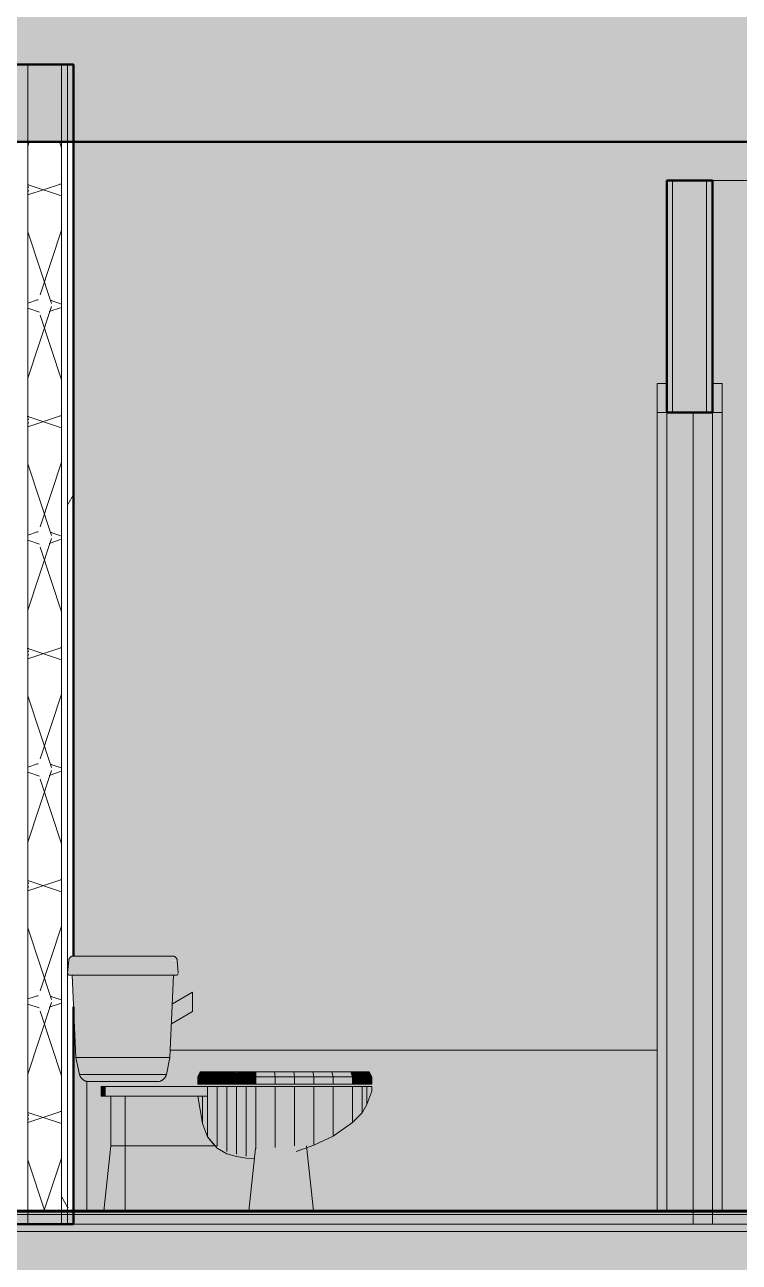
# Model space of a CAD drawing. Header units: inches. Extents: x 9566 to 17067, y -226 to 532.
# Drawn here: x 15619.9 to 15693.9, y 248.1 to 376.1 of the extents above; entities that cross this region are included whole.
import ezdxf

# ---------------------------------------------------------------- set-up
doc = ezdxf.new("R2010")
doc.units = ezdxf.units.IN
doc.header["$MEASUREMENT"] = 0
doc.linetypes.add('Grid Line 1_2_', pattern=[0.875, 0.5, -0.125, 0.125, -0.125])
for name, color, linetype, lineweight in [('0-2', 7, 'Continuous', 9), ('0-3', 130, 'Continuous', 5), ('A-AREA-PATT-1', 41, 'Continuous', 9), ('A-DOOR-3', 8, 'Continuous', 9), ('A-DOOR-4', 90, 'Continuous', 20), ('A-DOOR-FRAM-2', 7, 'Continuous', 9), ('A-DOOR-FRAM-3', 8, 'Continuous', 9), ('A-DOOR-FRAM-4', 90, 'Continuous', 20), ('A-FLOR-1', 192, 'Continuous', 5), ('A-FLOR-2', 192, 'Continuous', 50), ('A-FLOR-LEVL-1', 51, 'Grid Line 1_2_', 9), ('A-FLOR-MCUT', 51, 'Continuous', 13), ('A-FLOR-PATT-1', 8, 'Continuous', 9), ('A-ROOF-1', 132, 'Continuous', 5), ('A-ROOF-2', 132, 'Continuous', 50), ('A-WALL', 113, 'Continuous', 13), ('A-WALL-1', 250, 'Continuous', 50), ('A-WALL-2', 10, 'Continuous', 13), ('A-WALL-PATT-1', 111, 'Continuous', 9), ('I-WALL-2', 2, 'Continuous', 50), ('P-SANR-FIXT-2', 7, 'Continuous', 9), ('P-SANR-FIXT-3', 9, 'Continuous', 9), ('P-SANR-FIXT-4', 50, 'Continuous', 9)]:
    doc.layers.add(name, color=color, linetype=linetype, lineweight=lineweight)
pattern_1 = [(161.57, (16030.552, 59.624), (-4.8003375, -0.0004146), [0, -34.152, 3.792, 0]), (18.43, (16029.352, 59.624), (-4.8003375, 0.0004146), [0, -34.152, 3.792, 0]), (108.43, (16030.552, 59.624), (2.3991322, -12.001051), [11.382, -26.562]), (71.57, (16029.352, 59.624), (2.3991322, 12.001051), [11.382, -26.562])]
pattern_2 = [(0, (16029.952, 59.024), (38.4, 9.6), [1.584, -27.216, 1.584, -27.216, -153.6]), (0, (16029.952, 59.024), (38.4, 9.6), [-57.6, 1.584, -56.016, 1.584, -27.216, -67.2]), (0, (16029.952, 59.024), (38.4, 9.6), [-144, 1.584, -17.616, 1.584, -46.416]), (120, (16044.352, 63.824), (-27.51384, 28.45538), [1.584, -27.216, 1.584, -27.216, -153.6]), (120, (16044.352, 63.824), (-27.51384, 28.45538), [-57.6, 1.584, -56.016, 1.584, -27.216, -67.2]), (120, (16044.352, 63.824), (-27.51384, 28.45538), [-144, 1.584, -17.616, 1.584, -46.416]), (240, (16049.152, 83.024), (-10.88616, -38.05538), [1.584, -27.216, 1.584, -27.216, -153.6]), (240, (16049.152, 83.024), (-10.88616, -38.05538), [-57.6, 1.584, -56.016, 1.584, -27.216, -67.2]), (240, (16049.152, 83.024), (-10.88616, -38.05538), [-144, 1.584, -17.616, 1.584, -46.416])]

# ---------------------------------------------------------------- blocks, each defined once
blk = doc.blocks.new('Single-Flush - 32_ x 84_-1372862-BUILDING SECTION - NORTH_SOUTH - LOOKING WEST')
at = {"layer": 'A-DOOR-3'}
blk.add_hatch(color=256, dxfattribs=at).paths.add_polyline_path([(2918.25, 253.37), (2918.25, 336), (2916.25, 336), (2916.25, 253.37)], flags=0)
at = {"layer": 'A-DOOR-FRAM-3'}
for points in [[(2912.5, 336), (2913.5, 336), (2913.5, 339), (2912.5, 339), (2912.5, 338.63)], [(2918.25, 336), (2919.25, 336), (2919.25, 339), (2918.25, 339), (2918.25, 338.63)], [(2912.5, 253.37), (2913.5, 253.37), (2913.5, 336), (2912.5, 336), (2912.5, 268.01)], [(2918.36, 253.37), (2919.25, 253.37), (2919.25, 336), (2918.25, 336), (2918.25, 253.37)]]:
    blk.add_hatch(color=256, dxfattribs=at).paths.add_polyline_path(points, flags=0)
at = {"layer": 'A-DOOR-4'}
for p, q in [((2916.25, 336), (2916.25, 252)), ((2918.25, 336), (2916.25, 336)), ((2918.25, 252), (2918.25, 336)), ((2916.25, 252), (2918.25, 252))]:
    blk.add_line(p, q, dxfattribs=at)
at = {"layer": 'A-DOOR-FRAM-2'}
for p, q in [((2912.5, 253.37), (2912.5, 336)), ((2913.5, 336), (2913.5, 253.37)), ((2919.25, 336), (2919.25, 253.37))]:
    blk.add_line(p, q, dxfattribs=at)
at = {"layer": 'A-DOOR-FRAM-4'}
for p, q in [((2912.5, 339), (2912.5, 336)), ((2913.5, 339), (2912.5, 339)), ((2913.5, 336), (2913.5, 339)), ((2919.25, 339), (2918.25, 339)), ((2918.25, 339), (2918.25, 336)), ((2919.25, 336), (2919.25, 339)), ((2912.5, 336), (2913.5, 336)), ((2918.25, 336), (2919.25, 336))]:
    blk.add_line(p, q, dxfattribs=at)
blk = doc.blocks.new('Toilet-Domestic-3D - Toilet-Domestic-3D-V80-BUILDING SECTION - NORTH_SOUTH - LOOKING WEST')
at = {"layer": 'P-SANR-FIXT-4'}
for points in [[(2852.48, 278.02), (2859.22, 278.02), (2859.22, 279.29), (2851.61, 279.29), (2851.5, 278.02), (2852.12, 278.02)], [(2859.22, 279.29), (2859.22, 279.75), (2851.97, 279.72), (2851.87, 279.69), (2851.69, 279.52), (2851.61, 279.29), (2853.18, 279.29)], [(2861.14, 279.29), (2862.7, 279.33), (2862.73, 279.39), (2862.56, 279.65), (2862.2, 279.73), (2861.84, 279.72), (2859.22, 279.69), (2859.22, 279.29), (2861.11, 279.29)], [(2860.38, 278.02), (2862.95, 278.02), (2862.84, 279.29), (2859.22, 279.29), (2859.22, 278.02)], [(2861.95, 279.72), (2861.83, 279.75), (2861.87, 279.72)], [(2852.48, 277.75), (2859.22, 277.77), (2859.21, 278.02), (2851.5, 278.02), (2851.56, 277.83), (2851.75, 277.75), (2852.12, 277.75)], [(2862.26, 277.75), (2862.74, 277.8), (2862.81, 277.88), (2862.94, 277.92), (2862.94, 278.02), (2859.22, 278.02), (2859.22, 277.75), (2862.24, 277.75)], [(2853.18, 269.25), (2859.22, 269.25), (2859.22, 277.75), (2851.97, 277.75), (2852.36, 269.25)], [(2861.56, 269.25), (2862.09, 269.25), (2862.43, 277.75), (2859.22, 277.75), (2859.22, 269.25), (2861.41, 269.25)], [(2853.18, 267.49), (2859.22, 267.49), (2859.22, 269.25), (2852.36, 269.25), (2852.72, 267.49)], [(2860.32, 267.49), (2861.73, 267.49), (2862.09, 269.25), (2859.22, 269.25), (2859.22, 267.49), (2860.18, 267.49)], [(2865.47, 267.25), (2865.48, 267.25), (2865.72, 267.75), (2865.22, 267.75), (2864.98, 267.25), (2865.13, 267.25)], [(2865.72, 267.25), (2865.98, 267.25), (2866.19, 267.75), (2865.72, 267.75), (2865.48, 267.25)], [(2866.98, 267.25), (2867.14, 267.75), (2866.19, 267.75), (2865.98, 267.25), (2866.97, 267.25)], [(2867.76, 267.25), (2867.98, 267.25), (2868.07, 267.75), (2867.14, 267.75), (2866.98, 267.25), (2867.41, 267.25)], [(2868.98, 267.25), (2868.97, 267.75), (2868.07, 267.75), (2867.98, 267.25), (2868.97, 267.25)], [(2869.03, 267.25), (2869.98, 267.25), (2869.98, 267.75), (2869.03, 267.75), (2868.98, 267.25)], [(2869.98, 267.25), (2870.97, 267.25), (2870.97, 267.75), (2870.01, 267.75)], [(2872.97, 267.25), (2872.92, 267.75), (2870.97, 267.75), (2870.97, 267.25), (2872.92, 267.25)], [(2874.72, 267.25), (2874.97, 267.25), (2874.9, 267.75), (2872.92, 267.75), (2872.97, 267.25)], [(2875.04, 267.25), (2876.97, 267.25), (2876.88, 267.75), (2874.9, 267.75), (2874.97, 267.25)], [(2878.97, 267.25), (2878.85, 267.75), (2876.88, 267.75), (2876.97, 267.25), (2878.85, 267.25)], [(2878.97, 267.25), (2880.97, 267.25), (2880.81, 267.75), (2878.85, 267.75), (2878.97, 267.25)], [(2881.97, 267.25), (2881.77, 267.75), (2880.81, 267.75), (2880.97, 267.25)], [(2882.47, 267.25), (2882.25, 267.75), (2881.77, 267.75), (2881.97, 267.25), (2882.33, 267.25)], [(2882.47, 267.25), (2882.97, 267.25), (2882.72, 267.75), (2882.25, 267.75), (2882.47, 267.25)], [(2854.47, 266.75), (2859.22, 266.79), (2859.22, 267.49), (2852.72, 267.49), (2852.92, 267.11), (2853.26, 266.84), (2853.69, 266.75)], [(2859.61, 266.75), (2861.1, 266.85), (2861.38, 267.01), (2861.45, 267.06), (2861.63, 267.31), (2861.73, 267.49), (2859.22, 267.49), (2859.22, 266.75), (2859.58, 266.75)], [(2865.39, 266.5), (2865.47, 266.5), (2865.47, 267.25), (2864.97, 267.24), (2864.97, 266.5)], [(2865.97, 266.5), (2865.97, 267.25), (2865.47, 267.24), (2865.47, 266.5), (2865.82, 266.5)], [(2866.61, 266.5), (2866.97, 266.5), (2866.97, 267.25), (2865.97, 267.25), (2865.97, 266.5)], [(2867.76, 266.5), (2867.97, 266.5), (2867.97, 267.25), (2866.97, 267.25), (2866.97, 266.5), (2867.41, 266.5)], [(2868.97, 266.5), (2868.97, 267.25), (2867.97, 267.25), (2867.97, 266.5), (2868.29, 266.5)], [(2869.98, 266.5), (2869.98, 267.25), (2868.97, 267.25), (2868.97, 266.5), (2869.84, 266.5)], [(2869.98, 266.5), (2870.97, 266.5), (2870.97, 267.25), (2869.98, 267.25)], [(2872.97, 266.5), (2872.97, 267.25), (2870.97, 267.25), (2870.97, 266.5), (2872.79, 266.5)], [(2874.72, 266.5), (2874.97, 266.5), (2874.97, 267.25), (2872.97, 267.25), (2872.97, 266.5)], [(2875.04, 266.5), (2876.97, 266.5), (2876.97, 267.25), (2874.97, 267.25), (2874.97, 266.5)], [(2878.57, 266.5), (2878.97, 266.5), (2878.97, 267.25), (2876.97, 267.25), (2876.97, 266.5), (2877.74, 266.5)], [(2880.97, 266.5), (2880.97, 267.25), (2878.97, 267.25), (2878.97, 266.5), (2880.54, 266.5)], [(2880.97, 266.5), (2881.97, 266.5), (2881.97, 267.25), (2880.97, 267.24)], [(2882.33, 266.5), (2882.47, 266.5), (2882.47, 267.25), (2881.97, 267.24), (2881.97, 266.5)], [(2882.97, 266.5), (2882.97, 267.25), (2882.47, 267.25), (2882.47, 266.5)], [(2855.19, 265.25), (2855.42, 265.25), (2855.42, 266.25), (2854.97, 266.25), (2854.97, 265.25), (2855.03, 265.25)], [(2860.47, 265.25), (2865.97, 265.25), (2865.97, 266.25), (2855.42, 266.25), (2855.42, 265.25), (2859.22, 265.25)], [(2856.16, 260.12), (2857.47, 260.12), (2857.47, 265.25), (2856.01, 265.25), (2856.01, 260.12), (2856.11, 260.12)], [(2860.47, 260.12), (2866.74, 260.12), (2865.97, 261.04), (2865.47, 262.41), (2864.97, 265.25), (2857.47, 265.25), (2857.47, 260.12)], [(2865.47, 262.47), (2865.47, 265.25), (2864.98, 265.25), (2865.3, 263.43)], [(2865.97, 261.09), (2865.95, 265.25), (2865.47, 265.25), (2865.5, 262.41), (2865.82, 261.51)], [(2866.97, 260.05), (2866.97, 266.25), (2865.97, 266.25), (2866.02, 261.04), (2866.75, 260.12), (2866.91, 260.12), (2866.96, 260.07)], [(2867.97, 259.49), (2867.97, 266.25), (2866.97, 266.25), (2866.97, 260.05), (2867.92, 259.52)], [(2868.97, 259.22), (2868.97, 266.25), (2867.97, 266.25), (2868.01, 259.48), (2868.84, 259.26)], [(2869.98, 259.07), (2869.98, 266.25), (2868.97, 266.25), (2869.03, 259.21), (2869.25, 259.16)], [(2870.85, 258.99), (2870.97, 260.22), (2870.97, 266.25), (2869.98, 266.25), (2869.98, 259.07), (2870.56, 259.02)], [(2870.97, 259.83), (2872.97, 259.97), (2872.97, 266.25), (2870.97, 266.25), (2870.97, 260.08)], [(2872.97, 259.97), (2873.87, 260.1), (2874.97, 260.12), (2874.97, 266.25), (2872.97, 266.25), (2872.97, 260.12)], [(2876.19, 259.94), (2876.97, 260.25), (2876.97, 266.25), (2874.97, 266.25), (2874.97, 260.11), (2876.19, 259.96)], [(2876.97, 260.25), (2878.97, 261.17), (2878.97, 266.25), (2876.97, 266.25), (2876.97, 260.37)], [(2878.97, 261.17), (2880.97, 262.57), (2880.97, 266.25), (2878.97, 266.25), (2878.97, 261.45)], [(2880.97, 262.57), (2881.97, 263.51), (2881.97, 266.25), (2880.97, 266.25), (2880.97, 262.86)], [(2881.97, 263.51), (2882.47, 264.42), (2882.47, 266.25), (2881.97, 266.25), (2881.97, 263.61)], [(2882.47, 264.42), (2882.97, 265.9), (2882.97, 266.25), (2882.47, 266.25), (2882.47, 264.6)], [(2857.47, 253.37), (2857.47, 260.12), (2855.97, 260.12), (2855.3, 253.37), (2857.1, 253.37)], [(2870.24, 253.37), (2870.85, 258.99), (2869.25, 259.16), (2867.92, 259.52), (2866.74, 260.12), (2857.47, 260.12), (2857.47, 253.37), (2870.22, 253.37)], [(2870.97, 253.37), (2872.47, 253.37), (2872.47, 259.97), (2870.94, 259.82), (2870.24, 253.37)], [(2876.75, 253.37), (2876.96, 253.37), (2876.18, 259.96), (2875.94, 259.96), (2875.63, 260.03), (2874.86, 260.12), (2873.87, 260.1), (2873.6, 260.08), (2872.97, 259.97), (2872.47, 259.97), (2872.47, 253.37), (2876.74, 253.37)]]:
    blk.add_hatch(color=256, dxfattribs=at).paths.add_polyline_path(points, flags=0)
at = {"layer": 'P-SANR-FIXT-2'}
for p, q in [((2851.61, 279.29), (2851.5, 278.02)), ((2859.22, 279.75), (2852.11, 279.75)), ((2859.72, 279.75), (2860.43, 279.75)), ((2859.72, 279.75), (2860.43, 279.75)), ((2861.47, 279.75), (2861.97, 279.75)), ((2861.47, 279.75), (2861.97, 279.75)), ((2862.95, 278.02), (2862.84, 279.29)), ((2851.75, 277.75), (2859.22, 277.75)), ((2851.97, 277.75), (2852.36, 269.25)), ((2861.29, 277.75), (2862.07, 277.75)), ((2862.09, 269.25), (2862.47, 277.75)), ((2852.36, 269.25), (2859.22, 269.25)), ((2852.36, 269.25), (2852.72, 267.49)), ((2859.22, 269.25), (2862.09, 269.25)), ((2861.73, 267.49), (2862.09, 269.25)), ((2864.97, 267.24), (2865.22, 267.75)), ((2865.22, 267.75), (2865.72, 267.75)), ((2865.47, 267.24), (2865.72, 267.75)), ((2865.72, 267.75), (2866.19, 267.75)), ((2865.97, 267.24), (2866.19, 267.75)), ((2866.19, 267.75), (2867.14, 267.75)), ((2867.14, 267.75), (2866.98, 267.25)), ((2867.14, 267.75), (2868.07, 267.75)), ((2867.98, 267.25), (2868.07, 267.75)), ((2868.07, 267.75), (2869.03, 267.75)), ((2868.98, 267.25), (2869.03, 267.75)), ((2869.03, 267.75), (2870.01, 267.75)), ((2869.98, 267.25), (2870.01, 267.75)), ((2870.01, 267.75), (2870.97, 267.75)), ((2870.97, 267.25), (2870.97, 267.75)), ((2870.97, 267.75), (2872.92, 267.75)), ((2872.97, 267.25), (2872.92, 267.75)), ((2872.92, 267.75), (2874.9, 267.75)), ((2874.97, 267.25), (2874.9, 267.75)), ((2874.9, 267.75), (2876.88, 267.75)), ((2876.97, 267.25), (2876.88, 267.75)), ((2876.88, 267.75), (2878.85, 267.75)), ((2878.97, 267.25), (2878.85, 267.75)), ((2878.85, 267.75), (2880.81, 267.75)), ((2880.97, 267.25), (2880.81, 267.75)), ((2880.81, 267.75), (2881.77, 267.75)), ((2881.97, 267.25), (2881.77, 267.75)), ((2881.77, 267.75), (2882.25, 267.75)), ((2882.47, 267.24), (2882.25, 267.75)), ((2882.25, 267.75), (2882.72, 267.75)), ((2882.97, 267.24), (2882.72, 267.75)), ((2852.72, 267.49), (2859.22, 267.49)), ((2853.69, 266.75), (2859.22, 266.75)), ((2859.22, 267.49), (2861.73, 267.49)), ((2859.63, 266.75), (2859.97, 266.75)), ((2859.97, 266.75), (2859.63, 266.75)), ((2864.97, 267.25), (2865.47, 267.25)), ((2864.97, 266.5), (2864.97, 267.25)), ((2865.47, 267.24), (2864.97, 267.24)), ((2865.47, 266.5), (2864.97, 266.5)), ((2865.97, 267.24), (2865.47, 267.24)), ((2865.47, 266.5), (2865.47, 267.24)), ((2865.97, 266.5), (2865.47, 266.5)), ((2865.48, 267.25), (2865.97, 267.25)), ((2865.97, 267.25), (2866.97, 267.25)), ((2866.97, 267.24), (2865.97, 267.24)), ((2865.97, 266.5), (2865.97, 267.24)), ((2866.97, 266.5), (2865.97, 266.5)), ((2866.97, 267.25), (2867.97, 267.25)), ((2867.97, 267.24), (2866.97, 267.24)), ((2866.97, 267.24), (2866.97, 266.5)), ((2867.97, 266.5), (2866.97, 266.5)), ((2868.97, 267.24), (2867.97, 267.24)), ((2867.97, 266.5), (2867.97, 267.24)), ((2868.97, 266.5), (2867.97, 266.5)), ((2867.98, 267.25), (2868.97, 267.25)), ((2869.98, 267.24), (2868.97, 267.24)), ((2868.97, 266.5), (2868.97, 267.24)), ((2869.98, 266.5), (2868.97, 266.5)), ((2868.98, 267.25), (2869.98, 267.25)), ((2869.98, 267.25), (2870.97, 267.25)), ((2870.97, 267.24), (2869.98, 267.24)), ((2869.98, 266.5), (2869.98, 267.24)), ((2870.97, 266.5), (2869.98, 266.5)), ((2870.97, 267.25), (2872.97, 267.25)), ((2872.97, 267.24), (2870.97, 267.24)), ((2870.97, 266.5), (2870.97, 267.24)), ((2872.97, 266.5), (2870.97, 266.5)), ((2872.97, 267.25), (2874.97, 267.25)), ((2872.97, 266.5), (2872.97, 267.25)), ((2874.97, 267.24), (2872.97, 267.24)), ((2874.97, 266.5), (2872.97, 266.5)), ((2874.97, 267.25), (2876.97, 267.25)), ((2876.97, 267.24), (2874.97, 267.24)), ((2874.97, 266.5), (2874.97, 267.24)), ((2876.97, 266.5), (2874.97, 266.5)), ((2876.97, 267.25), (2878.97, 267.25)), ((2878.97, 267.24), (2876.97, 267.24)), ((2876.97, 266.5), (2876.97, 267.24)), ((2878.97, 266.5), (2876.97, 266.5)), ((2878.97, 267.25), (2880.97, 267.25)), ((2878.97, 266.5), (2878.97, 267.25)), ((2880.97, 267.24), (2878.97, 267.24)), ((2880.97, 266.5), (2878.97, 266.5)), ((2880.97, 267.25), (2881.97, 267.25)), ((2880.97, 266.5), (2880.97, 267.25)), ((2881.97, 267.24), (2880.97, 267.24)), ((2881.97, 266.5), (2880.97, 266.5)), ((2881.97, 267.25), (2882.47, 267.25)), ((2882.47, 267.24), (2881.97, 267.24)), ((2881.97, 266.5), (2881.97, 267.24)), ((2882.47, 266.5), (2881.97, 266.5)), ((2882.47, 267.25), (2882.97, 267.25)), ((2882.97, 267.24), (2882.47, 267.24)), ((2882.47, 266.5), (2882.47, 267.24)), ((2882.97, 266.5), (2882.47, 266.5)), ((2882.97, 266.5), (2882.97, 267.25)), ((2854.97, 266.25), (2854.97, 265.25)), ((2854.97, 266.25), (2855.42, 266.25)), ((2855.42, 265.25), (2854.97, 265.25)), ((2855.42, 266.25), (2865.97, 266.25)), ((2865.97, 265.25), (2855.42, 265.25)), ((2855.97, 265.25), (2855.97, 260.12)), ((2857.47, 265.25), (2857.47, 260.12)), ((2857.47, 265.25), (2857.47, 260.12)), ((2865.47, 262.41), (2864.97, 265.25)), ((2864.97, 265.25), (2865.47, 262.41)), ((2865.47, 262.47), (2865.47, 265.24)), ((2865.97, 265.25), (2865.97, 266.25)), ((2865.97, 266.25), (2866.97, 266.25)), ((2865.97, 261.09), (2865.97, 265.24)), ((2866.97, 266.25), (2867.97, 266.25)), ((2866.97, 260.07), (2866.97, 266.25)), ((2867.97, 266.25), (2868.97, 266.25)), ((2867.97, 259.52), (2867.97, 266.25)), ((2868.97, 266.25), (2869.98, 266.25)), ((2868.97, 259.26), (2868.97, 266.25)), ((2869.98, 266.25), (2870.97, 266.25)), ((2869.98, 259.02), (2869.98, 266.25)), ((2870.97, 266.25), (2872.97, 266.25)), ((2870.97, 259.79), (2870.97, 266.25)), ((2872.97, 266.25), (2874.97, 266.25)), ((2872.97, 259.93), (2872.97, 266.25)), ((2874.97, 266.25), (2876.97, 266.25)), ((2874.97, 260.09), (2874.97, 266.25)), ((2876.97, 266.25), (2878.97, 266.25)), ((2876.97, 260.25), (2876.97, 266.25)), ((2878.97, 266.25), (2880.97, 266.25)), ((2878.97, 261.17), (2878.97, 266.25)), ((2880.97, 266.25), (2881.97, 266.25)), ((2880.97, 262.57), (2880.97, 266.25)), ((2881.97, 266.25), (2882.47, 266.25)), ((2881.97, 263.51), (2881.97, 266.25)), ((2882.47, 266.25), (2882.97, 266.25)), ((2882.47, 264.42), (2882.47, 266.25)), ((2882.47, 264.38), (2882.97, 265.75)), ((2882.97, 265.75), (2882.97, 266.25)), ((2881.97, 263.51), (2882.47, 264.38)), ((2880.97, 262.51), (2881.97, 263.51)), ((2865.97, 261.04), (2865.47, 262.41)), ((2865.47, 262.41), (2865.97, 261.04)), ((2878.97, 261.12), (2880.97, 262.51)), ((2855.97, 260.12), (2855.24, 253.37)), ((2856.1, 260.12), (2855.97, 260.12)), ((2856.28, 260.12), (2856.03, 260.12)), ((2856.57, 260.12), (2856.3, 260.12)), ((2856.72, 260.12), (2856.57, 260.12)), ((2857.47, 260.12), (2856.71, 260.12)), ((2857.47, 260.12), (2857.47, 253.37)), ((2857.47, 260.12), (2866.74, 260.12)), ((2857.47, 253.37), (2857.47, 260.12)), ((2866.93, 260.12), (2857.47, 260.12)), ((2866.74, 260.12), (2865.97, 261.04)), ((2865.97, 261.04), (2866.97, 259.85)), ((2875.17, 259.53), (2876.97, 260.19)), ((2876.96, 253.37), (2876.22, 260.12)), ((2876.97, 260.19), (2878.97, 261.12)), ((2866.97, 259.85), (2867.97, 259.28)), ((2867.97, 259.28), (2868.97, 259.01)), ((2868.97, 259.01), (2869.98, 258.84)), ((2869.98, 258.84), (2870.83, 258.76)), ((2870.24, 253.37), (2870.94, 259.82))]:
    blk.add_line(p, q, dxfattribs=at)
at = {"layer": 'P-SANR-FIXT-2', "flags": 128}
for points in [[(2860.47, 279.75), (2860.35, 279.75), (2860.24, 279.75), (2860.12, 279.75), (2860, 279.75), (2859.88, 279.75), (2859.75, 279.75), (2859.63, 279.75), (2859.51, 279.75), (2859.38, 279.75), (2859.26, 279.75), (2859.22, 279.75)], [(2862.34, 279.75), (2862.34, 279.75), (2862.33, 279.75), (2862.32, 279.75), (2862.3, 279.75), (2862.28, 279.75), (2862.25, 279.75), (2862.22, 279.75), (2862.18, 279.75), (2862.14, 279.75), (2862.1, 279.75), (2862.04, 279.75), (2861.99, 279.75), (2861.93, 279.75), (2861.87, 279.75), (2861.8, 279.75), (2861.72, 279.75), (2861.65, 279.75), (2861.57, 279.75), (2861.48, 279.75), (2861.4, 279.75), (2861.31, 279.75), (2861.21, 279.75), (2861.11, 279.75), (2861.01, 279.75), (2860.91, 279.75), (2860.8, 279.75), (2860.69, 279.75), (2860.58, 279.75), (2860.47, 279.75)], [(2861.97, 279.75), (2862.03, 279.75), (2862.08, 279.75), (2862.13, 279.75), (2862.17, 279.75), (2862.21, 279.75), (2862.24, 279.75), (2862.27, 279.75), (2862.3, 279.75), (2862.32, 279.75), (2862.33, 279.75), (2862.34, 279.75), (2862.34, 279.75), (2862.34, 279.75)], [(2862.34, 279.75), (2862.36, 279.75), (2862.38, 279.75), (2862.4, 279.75), (2862.42, 279.74), (2862.44, 279.74), (2862.46, 279.74), (2862.48, 279.73), (2862.5, 279.72), (2862.52, 279.72), (2862.54, 279.71), (2862.55, 279.7), (2862.57, 279.69), (2862.59, 279.68), (2862.61, 279.67), (2862.62, 279.66), (2862.64, 279.65), (2862.66, 279.64), (2862.67, 279.63), (2862.69, 279.61), (2862.7, 279.6), (2862.71, 279.58), (2862.73, 279.57), (2862.74, 279.55), (2862.75, 279.54), (2862.76, 279.52), (2862.77, 279.5), (2862.78, 279.49), (2862.79, 279.47), (2862.8, 279.45), (2862.81, 279.43), (2862.81, 279.41), (2862.82, 279.39), (2862.83, 279.37), (2862.83, 279.35), (2862.83, 279.33), (2862.84, 279.32), (2862.84, 279.3)], [(2862.93, 277.9), (2862.92, 277.89), (2862.92, 277.88), (2862.91, 277.87), (2862.91, 277.86), (2862.9, 277.85), (2862.9, 277.84), (2862.89, 277.84), (2862.88, 277.83), (2862.88, 277.82), (2862.87, 277.82), (2862.86, 277.81), (2862.86, 277.8), (2862.85, 277.8), (2862.84, 277.79), (2862.83, 277.79), (2862.82, 277.78), (2862.81, 277.78), (2862.8, 277.77), (2862.79, 277.77), (2862.79, 277.76), (2862.78, 277.76), (2862.77, 277.76), (2862.76, 277.76), (2862.75, 277.75), (2862.74, 277.75), (2862.73, 277.75), (2862.72, 277.75), (2862.71, 277.75), (2862.7, 277.75)], [(2859.22, 277.75), (2859.36, 277.75), (2859.5, 277.75), (2859.64, 277.75), (2859.78, 277.75), (2859.92, 277.75), (2860.05, 277.75), (2860.19, 277.75), (2860.32, 277.75), (2860.45, 277.75), (2860.58, 277.75), (2860.71, 277.75), (2860.83, 277.75), (2860.95, 277.75), (2861.07, 277.75), (2861.19, 277.75), (2861.3, 277.75), (2861.41, 277.75), (2861.52, 277.75), (2861.62, 277.75), (2861.72, 277.75), (2861.81, 277.75), (2861.9, 277.75), (2861.99, 277.75), (2862.07, 277.75), (2862.15, 277.75), (2862.22, 277.75), (2862.29, 277.75), (2862.35, 277.75), (2862.41, 277.75), (2862.47, 277.75), (2862.51, 277.75), (2862.56, 277.75), (2862.59, 277.75), (2862.63, 277.75), (2862.65, 277.75), (2862.67, 277.75), (2862.69, 277.75), (2862.7, 277.75), (2862.7, 277.75), (2862.7, 277.75)], [(2862.7, 277.75), (2862.7, 277.75), (2862.69, 277.75), (2862.68, 277.75), (2862.66, 277.75), (2862.63, 277.75)], [(2859.22, 266.75), (2859.29, 266.75), (2859.35, 266.75), (2859.41, 266.75), (2859.47, 266.75), (2859.53, 266.75), (2859.59, 266.75), (2859.65, 266.75), (2859.71, 266.75), (2859.77, 266.75), (2859.82, 266.75), (2859.88, 266.75), (2859.94, 266.75), (2859.99, 266.75), (2860.04, 266.75), (2860.09, 266.75), (2860.14, 266.75), (2860.19, 266.75), (2860.24, 266.75), (2860.28, 266.75), (2860.33, 266.75), (2860.37, 266.75), (2860.41, 266.75), (2860.45, 266.75), (2860.48, 266.75), (2860.52, 266.75), (2860.55, 266.75), (2860.58, 266.75), (2860.61, 266.75), (2860.63, 266.75), (2860.66, 266.75), (2860.68, 266.75), (2860.7, 266.75), (2860.71, 266.75), (2860.73, 266.75), (2860.74, 266.75), (2860.75, 266.75), (2860.76, 266.75), (2860.76, 266.75), (2860.76, 266.75)], [(2859.84, 266.75), (2859.78, 266.75), (2859.72, 266.75), (2859.67, 266.75), (2859.61, 266.75)], [(2860.25, 266.75), (2860.2, 266.75), (2860.16, 266.75), (2860.11, 266.75), (2860.06, 266.75), (2860, 266.75)], [(2860.76, 266.75), (2860.76, 266.75), (2860.76, 266.75), (2860.75, 266.75), (2860.74, 266.75), (2860.73, 266.75), (2860.72, 266.75), (2860.7, 266.75), (2860.68, 266.75), (2860.66, 266.75), (2860.64, 266.75), (2860.62, 266.75), (2860.59, 266.75), (2860.56, 266.75), (2860.53, 266.75), (2860.49, 266.75), (2860.46, 266.75), (2860.42, 266.75)], [(2861.7, 267.41), (2861.69, 267.38), (2861.67, 267.34), (2861.66, 267.3), (2861.64, 267.27), (2861.62, 267.23), (2861.6, 267.2), (2861.58, 267.17), (2861.55, 267.14), (2861.53, 267.1), (2861.5, 267.07), (2861.47, 267.05), (2861.44, 267.02), (2861.41, 266.99), (2861.38, 266.97), (2861.35, 266.94), (2861.32, 266.92), (2861.28, 266.9), (2861.25, 266.88), (2861.21, 266.86), (2861.18, 266.84), (2861.14, 266.82), (2861.1, 266.81), (2861.07, 266.8), (2861.03, 266.79), (2860.99, 266.78), (2860.95, 266.77), (2860.91, 266.76), (2860.87, 266.76), (2860.83, 266.75), (2860.79, 266.75), (2860.76, 266.75)]]:
    blk.add_lwpolyline(points, dxfattribs=at)
at = {"layer": 'P-SANR-FIXT-2'}
for points, knots in [([(2852.11, 279.75), (2852.06, 279.75), (2852, 279.74), (2851.92, 279.72), (2851.87, 279.69), (2851.82, 279.66), (2851.77, 279.62), (2851.73, 279.57), (2851.7, 279.53), (2851.67, 279.5), (2851.66, 279.46), (2851.63, 279.4), (2851.62, 279.33), (2851.61, 279.29)], [0, 0, 0, 0, 0.166667, 0.25, 0.333333, 0.416667, 0.5, 0.583333, 0.666667, 0.708333, 0.75, 0.833333, 1, 1, 1, 1]), ([(2851.5, 278.02), (2851.5, 278), (2851.5, 277.97), (2851.51, 277.93), (2851.52, 277.9), (2851.53, 277.87), (2851.54, 277.85), (2851.56, 277.84), (2851.56, 277.83), (2851.57, 277.82), (2851.58, 277.81), (2851.6, 277.8), (2851.62, 277.78), (2851.65, 277.77), (2851.67, 277.76), (2851.7, 277.75), (2851.73, 277.75), (2851.75, 277.75)], [0, 0, 0, 0, 0.125, 0.25, 0.3125, 0.375, 0.4375, 0.46875, 0.5, 0.53125, 0.5625, 0.625, 0.6875, 0.75, 0.8125, 0.875, 1, 1, 1, 1]), ([(2852.72, 267.49), (2852.74, 267.42), (2852.78, 267.32), (2852.86, 267.19), (2852.92, 267.11), (2852.99, 267.03), (2853.08, 266.96), (2853.17, 266.89), (2853.26, 266.84), (2853.36, 266.8), (2853.5, 266.76), (2853.61, 266.75), (2853.69, 266.75)], [0, 0, 0, 0, 0.166667, 0.25, 0.333333, 0.416667, 0.5, 0.583333, 0.666667, 0.75, 0.833333, 1, 1, 1, 1])]:
    blk.add_open_spline(points, degree=3, knots=knots, dxfattribs=at)
blk = doc.blocks.new('Bath Tub - Maestro - 60_x30_-V81-BUILDING SECTION - NORTH_SOUTH - LOOKING WEST')
at = {"layer": 'P-SANR-FIXT-3'}
blk.add_hatch(color=256, dxfattribs=at).paths.add_polyline_path([(2862.25, 272.74), (2864.44, 274), (2864.44, 276), (2862.34, 274.79), (2862.3, 273.89)], flags=0)
h = blk.add_hatch(color=256, dxfattribs=at)
h.paths.add_polyline_path([(2853.5, 253.37), (2855.29, 253.37), (2856.01, 261.04), (2856.01, 265.25), (2854.97, 265.25), (2854.97, 266.25), (2882.97, 266.25), (2882.97, 265.75), (2882.29, 264.09), (2881.94, 263.48), (2880.7, 262.38), (2878.72, 261.06), (2876.19, 259.94), (2876.97, 253.37), (2912.5, 253.37), (2912.5, 270), (2862.12, 270), (2862.09, 269.25), (2861.73, 267.49), (2861.45, 267.06), (2860.96, 266.8), (2860.46, 266.79), (2859.22, 266.75), (2853.5, 266.75), (2853.5, 256.24)], flags=0)
h.paths.add_polyline_path([(2866.75, 260.12), (2865.97, 261.09), (2865.47, 262.47), (2865.58, 262.12), (2865.97, 261.04), (2866.74, 260.12)], flags=0)
h.paths.add_polyline_path([(2865.82, 266.5), (2864.97, 266.5), (2864.98, 267.25), (2865.22, 267.75), (2882.72, 267.75), (2882.97, 267.24), (2882.97, 266.5), (2865.97, 266.5)], flags=0)
at = {"layer": 'P-SANR-FIXT-2'}
for p, q in [((2864.44, 276), (2862.34, 274.79)), ((2864.44, 274), (2864.44, 276)), ((2862.25, 272.74), (2864.44, 274)), ((2862.12, 270), (2912.5, 270)), ((2853.5, 253.37), (2853.5, 266.8))]:
    blk.add_line(p, q, dxfattribs=at)
blk = doc.blocks.new('1750 Ox - Unit Layouts_rvt-2-BUILDING SECTION - NORTH_SOUTH - LOOKING WEST')
at = {"layer": 'A-WALL-1'}
for p, q in [((2913.5, 360), (2913.5, 336)), ((2918.25, 360), (2913.5, 360)), ((2918.25, 336), (2918.25, 360)), ((2913.5, 336), (2918.25, 336))]:
    blk.add_line(p, q, dxfattribs=at)
at = {"layer": 'A-WALL-2'}
for p, q in [((2914.12, 336), (2914.12, 360)), ((2917.62, 336), (2917.62, 360)), ((2974.8, 360), (2918.25, 360)), ((2913.5, 253.37), (2913.5, 336))]:
    blk.add_line(p, q, dxfattribs=at)
at = {"layer": '0-2'}
for name in ['Single-Flush - 32_ x 84_-1372862-BUILDING SECTION - NORTH_SOUTH - LOOKING WEST', 'Toilet-Domestic-3D - Toilet-Domestic-3D-V80-BUILDING SECTION - NORTH_SOUTH - LOOKING WEST', 'Bath Tub - Maestro - 60_x30_-V81-BUILDING SECTION - NORTH_SOUTH - LOOKING WEST']:
    blk.add_blockref(name, (0, 0), dxfattribs=at)

msp = doc.modelspace()

# ---------------------------------------------------------------- hatches: boundary and pattern name
at = {"layer": 'A-AREA-PATT-1'}
h = msp.add_hatch(color=256, dxfattribs=at)
h.paths.add_polyline_path([(15624.9698, 253.375), (15626.3448, 253.375), (15626.322, 266.7968), (15626.0296, 266.9059), (15625.7673, 267.1072), (15625.5674, 267.4912), (15625.2073, 269.25), (15624.9698, 273.8949), (15624.9698, 256.2388)], flags=0)
h.paths.add_polyline_path([(15751.9698, 253.375), (15752.3999, 253.375), (15752.3999, 340), (15791.9698, 340), (15791.9698, 253.375), (15794.8484, 253.375), (15794.8484, 286.5), (15812.3999, 286.5), (15812.3999, 348), (15906.9698, 348), (15906.9698, 363.9926), (15624.9698, 363.9926), (15624.9698, 279.75), (15635.2641, 279.7009), (15635.4605, 279.5759), (15635.5829, 279.3741), (15635.5829, 279.2936), (15635.6859, 279.2936), (15635.7782, 277.9175), (15635.5852, 277.7997), (15635.509, 277.7721), (15635.321, 277.75), (15635.1865, 274.7916), (15637.2823, 276), (15637.2823, 274), (15635.0932, 272.7378), (15634.9714, 270), (15685.3448, 270), (15685.3448, 339), (15686.3448, 339), (15686.3448, 253.375), (15689.0948, 253.375), (15689.0948, 336), (15691.0948, 336), (15691.0948, 339), (15692.0948, 339), (15692.0948, 253.375), (15695.6223, 253.375), (15695.6223, 334.75), (15743.1223, 334.75), (15743.1223, 253.375), (15750.9854, 253.375)], flags=0)
h.paths.add_polyline_path([(15866.6212, 286.5), (15884.0249, 286.5), (15884.0249, 288), (15886.5781, 288), (15886.5781, 288.25), (15893.4717, 288.25), (15893.4717, 288), (15895.5249, 288), (15895.5249, 288.25), (15904.5249, 288.25), (15904.5249, 288), (15906.0249, 288), (15906.0249, 293), (15906.9698, 293), (15906.9698, 312), (15848.1499, 312), (15848.1499, 291), (15848.6212, 291), (15848.6212, 288.5), (15851.1212, 288.5), (15851.1707, 289.5), (15851.2462, 289.5), (15851.2985, 298.5312), (15851.3344, 298.6139), (15851.4585, 298.7129), (15851.6212, 298.75), (15851.8164, 298.6869), (15851.946, 298.5256), (15851.9868, 298.3757), (15851.9737, 297.7754), (15851.9962, 289.5), (15852.1212, 289.5), (15852.1212, 288.5), (15854.6212, 288.5), (15854.6746, 291), (15856.6212, 291), (15856.6212, 288.5), (15866.6212, 288.5), (15866.6212, 288), (15865.3712, 288), (15865.3712, 286.5), (15866.4672, 286.5)], flags=0)
at = {"layer": 'A-FLOR-1'}
h = msp.add_hatch(color=256, dxfattribs=at)
h.paths.add_polyline_path([(15720.3723, 253.25), (15794.8484, 253.25), (15794.8484, 253.375), (15623.7198, 253.3415), (15623.7198, 253.25), (15720.223, 253.25)], flags=0)
h.paths.add_polyline_path([(16630.6948, 253.25), (16631.3198, 253.25), (16631.3198, 253.375), (16605.6698, 253.375), (16605.6698, 253.25), (16625.1667, 253.25)], flags=0)
h.paths.add_polyline_path([(14869.0997, 253.25), (15051.2904, 253.25), (15051.2904, 253.375), (14864.0198, 253.375), (14864.0198, 253.25), (14869.0448, 253.25)], flags=0)
h.paths.add_polyline_path([(16493.0622, 253.25), (16521.6698, 253.25), (16521.6698, 253.375), (16464.693, 253.375), (16464.7029, 253.25), (16478.6065, 253.25)], flags=0)
h.paths.add_polyline_path([(16463.9205, 253.25), (16463.9073, 253.375), (16451.1448, 253.375), (16451.1448, 253.25), (16463.9183, 253.25)], flags=0)
h.paths.add_polyline_path([(15054.7904, 253.25), (15119.7904, 253.25), (15119.7904, 253.375), (15054.7904, 253.375)], flags=0)
h.paths.add_polyline_path([(16415.1777, 253.25), (16415.1777, 253.375), (16323.5948, 253.375), (16323.5948, 253.25), (16412.9163, 253.25)], flags=0)
h.paths.add_polyline_path([(15125.1654, 253.25), (15184.7698, 253.25), (15184.7698, 253.375), (15123.2904, 253.375), (15123.2904, 253.25), (15123.9154, 253.25)], flags=0)
h.paths.add_polyline_path([(15185.7698, 253.25), (15186.0198, 253.25), (15186.0198, 253.375), (15185.7698, 253.375)], flags=0)
h.paths.add_polyline_path([(16319.7104, 253.25), (16320.5948, 253.25), (16320.5948, 253.375), (16284.5948, 253.375), (16284.5948, 253.25), (16318.1985, 253.25)], flags=0)
h.paths.add_polyline_path([(15215.8392, 253.25), (15217.0198, 253.25), (15217.0198, 253.375), (15213.7698, 253.375), (15213.7698, 253.25), (15215.7698, 253.25)], flags=0)
h.paths.add_polyline_path([(15220.5198, 253.25), (15332.2198, 253.25), (15332.2198, 253.375), (15220.5198, 253.375)], flags=0)
h.paths.add_polyline_path([(16281.4539, 253.25), (16281.5948, 253.25), (16281.5948, 253.375), (16199.7198, 253.375), (16199.7198, 253.25), (16281.3698, 253.25)], flags=0)
h.paths.add_polyline_path([(15453.9698, 253.25), (15620.2198, 253.25), (15620.2198, 253.375), (15449.0911, 253.375), (15449.0911, 253.25), (15451.9698, 253.25)], flags=0)
h.paths.add_polyline_path([(16194.9698, 253.25), (16196.2198, 253.25), (16196.2198, 253.375), (16024.4661, 253.375), (16024.4661, 253.25), (16194.3367, 253.25)], flags=0)
h = msp.add_hatch(color=256, dxfattribs=at)
h.paths.add_polyline_path([(15750.9698, 253), (15794.8484, 253), (15794.8484, 253.25), (15449.0911, 253.25), (15449.0911, 253), (15747.6499, 253)], flags=0)
h.paths.add_polyline_path([(16630.6948, 253), (16631.3198, 253), (16631.3198, 253.25), (16605.6698, 253.25), (16605.6698, 253), (16626.2723, 253)], flags=0)
h.paths.add_polyline_path([(14869.0887, 253), (15184.7698, 253), (15184.7698, 253.25), (14864.0198, 253.25), (14864.0198, 253), (14869.0448, 253)], flags=0)
h.paths.add_polyline_path([(16509.6065, 253), (16521.6698, 253), (16521.6698, 253.25), (16464.7029, 253.25), (16464.7227, 253), (16493.0622, 253)], flags=0)
h.paths.add_polyline_path([(16463.9467, 253), (16463.9183, 253.25), (16451.1448, 253.25), (16451.1448, 253), (16463.9183, 253)], flags=0)
h.paths.add_polyline_path([(16442.8948, 253), (16440.3948, 253.25), (16440.3948, 253)], flags=0)
h.paths.add_polyline_path([(16415.1777, 253), (16415.1777, 253.0324), (16415.6448, 253.0324), (16415.5959, 253.2293), (16024.4661, 253.25), (16024.4661, 253), (16412.9163, 253)], flags=0)
h.paths.add_polyline_path([(15185.7698, 253), (15186.0198, 253), (15186.0198, 253.25), (15185.7698, 253.25)], flags=0)
h.paths.add_polyline_path([(15215.8253, 253), (15334.4911, 253), (15334.4911, 253.25), (15213.7698, 253.25), (15213.7698, 253), (15215.7698, 253)], flags=0)
h.paths.add_polyline_path([(15909.8661, 253), (15909.8661, 253.25), (15909.4484, 253.25), (15909.4484, 253)], flags=0)
msp.add_hatch(color=256, dxfattribs=at).paths.add_polyline_path([(15221.7698, 251.25), (16636.8198, 251.25), (16636.8198, 252), (14837.5198, 252), (14837.5198, 251.25), (15215.7698, 251.25)], flags=0)
at = {"layer": 'A-FLOR-PATT-1'}
h = msp.add_hatch(dxfattribs=at)
h.set_pattern_fill('FP_24', color=256, style=0, pattern_type=2)
h.set_pattern_definition([(50, (16029.952, 59.024), (34.4287, -3.012), [3.6, -39.6]), (355, (16029.952, 59.024), (-6.6596, 36.1048), [2.88, -31.68]), (100.451, (16032.82, 58.773), (27.7688, 33.0931), [3.06, -33.655]), (46.184, (16029.95, 68.624), (51.2275, -7.9453), [5.4, -59.4]), (96.636, (16034.22, 67.96), (44.8632, 46.7577), [4.589, -50.482]), (351.184, (16029.95, 68.624), (44.8642, 46.7574), [4.32, -47.52]), (21, (16034.752, 66.224), (28.65176, -19.32573), [3.6, -39.6]), (326, (16034.752, 66.224), (11.6793, 34.8066), [2.88, -31.68]), (71.451, (16037.14, 64.614), (40.331, 15.4813), [3.06, -33.655]), (37.5, (16029.952, 59.024), (0.58311, 15.97898), [1.584, -29.712, 1.584, -30.576, -31.8]), (37.5, (16029.952, 59.024), (0.58311, 15.97898), [-63.456, 1.584, -30.216]), (7.5, (16029.952, 59.024), (12.6269, 18.9321), [1.584, -16.752, 1.584, -28.992, -12.12]), (7.5, (16029.952, 59.024), (12.6269, 18.9321), [-48.912, 1.584, -10.536]), (327.5, (16019.248, 59.024), (25.62299, -1.0828), [1.584, -10.416, 1.584, -35.856, -49.68]), (327.5, (16019.248, 59.024), (25.62299, -1.0828), [-49.44, 1.584, -48.096]), (317.5, (16014.448, 59.024), (27.99243, 4.80496), [1.584, -14.016, 1.584, -23.28, -35.28]), (317.5, (16014.448, 59.024), (27.99243, 4.80496), [-40.464, 1.584, -33.696])])
h.paths.add_polyline_path([(16412.9163, 252), (16415.1448, 252), (16415.1984, 252.6447), (16415.6448, 252.6447), (16415.606, 252.8416), (16415.1777, 252.8416), (16415.1777, 253), (16024.4661, 253), (16024.4661, 252), (16405.6304, 252)], flags=0)
h.paths.add_polyline_path([(16630.6948, 252), (16636.8198, 252), (16636.8198, 253), (16605.6698, 253), (16605.6698, 252), (16624.21, 252)], flags=0)
h.paths.add_polyline_path([(16493.0622, 252), (16521.6698, 252), (16521.6698, 253), (16464.7227, 253), (16464.8018, 252)], flags=0)
h.paths.add_polyline_path([(16464.0518, 252), (16463.9183, 253), (16444.7398, 253), (16444.6689, 252), (16463.9183, 252)], flags=0)
h.paths.add_polyline_path([(16440.3948, 252), (16443.6689, 252.0354), (16443.7373, 253), (16440.3948, 253), (16440.3948, 252.2674)], flags=0)
h.paths.add_polyline_path([(15213.7698, 252), (15334.4911, 252), (15334.4911, 253), (15213.7698, 253)], flags=0)
h.paths.add_polyline_path([(15185.7698, 252), (15186.0198, 252), (15186.0198, 253), (15185.7698, 253), (15185.7698, 252.3694), (15184.7698, 252.3694), (15184.7698, 253), (14864.0198, 253), (14864.0198, 252), (15184.7698, 252)], flags=0)
h.paths.add_polyline_path([(15575.0277, 252), (15794.8484, 252), (15794.8484, 253), (15449.0911, 253), (15449.0911, 252), (15560.4557, 252)], flags=0)
h.paths.add_polyline_path([(15909.8661, 252), (15909.8661, 253), (15909.4484, 253), (15909.4484, 252)], flags=0)
h = msp.add_hatch(dxfattribs=at)
h.set_pattern_fill('FP_26', color=256, style=0, pattern_type=2)
h.set_pattern_definition(pattern_1)
h.paths.add_polyline_path([(15851.8952, 227.25), (16636.8198, 227.25), (16636.8198, 251.25), (14837.5198, 251.25), (14837.5198, 227.25), (15793.6073, 227.25)], flags=0)
at = {"layer": 'A-ROOF-1'}
msp.add_hatch(color=256, dxfattribs=at).paths.add_polyline_path([(15624.9698, 363.9926), (16180.5198, 363.9926), (16180.5198, 387.9978), (14836.5198, 387.9978), (14836.5198, 363.9926), (15618.9698, 363.9926)], flags=0)
at = {"layer": 'A-WALL-PATT-1'}
h = msp.add_hatch(dxfattribs=at)
h.set_pattern_fill('FP_26', color=256, style=0, pattern_type=2)
h.set_pattern_definition(pattern_1)
h.paths.add_polyline_path([(15623.7198, 253.25), (15623.7198, 363.9926), (15620.2198, 363.9926), (15620.2198, 253.25)], flags=0)
h = msp.add_hatch(dxfattribs=at)
h.set_pattern_fill('FP_25', color=256, style=0, pattern_type=2)
h.set_pattern_definition(pattern_2)
h.paths.add_polyline_path([(15624.3448, 253.375), (15624.3448, 363.9926), (15623.7198, 363.9926), (15623.7198, 253.375)], flags=0)
h = msp.add_hatch(dxfattribs=at)
h.set_pattern_fill('FP_25', color=256, style=0, pattern_type=2)
h.set_pattern_definition(pattern_2)
h.paths.add_polyline_path([(15624.3448, 278.0218), (15624.4962, 279.4092), (15624.5364, 279.5248), (15624.821, 279.7164), (15624.9698, 279.7802), (15624.9698, 363.9926), (15624.3448, 363.9926), (15624.3448, 278.9735)], flags=0)
h.paths.add_polyline_path([(15624.9698, 253.375), (15624.9698, 274.4769), (15624.821, 277.75), (15624.4931, 277.7712), (15624.3571, 277.9196), (15624.3448, 277.8311), (15624.3448, 253.375)], flags=0)

# ---------------------------------------------------------------- linework, layer by layer
at = {"layer": 'A-FLOR-2'}
msp.add_line((15802.3999, 253.375), (15441.5396, 253.375), dxfattribs=at)
at = {"layer": 'A-FLOR-LEVL-1'}
msp.add_line((13166.3239, 252), (17036.7774, 252), dxfattribs=at)
at = {"layer": 'A-FLOR-MCUT'}
for p, q in [((15802.3999, 253.25), (15441.5396, 253.25)), ((15802.3999, 253), (15441.5396, 253)), ((16636.8198, 251.25), (14837.5198, 251.25)), ((15802.3999, 252), (15441.5396, 252))]:
    msp.add_line(p, q, dxfattribs=at)
at = {"layer": 'A-ROOF-2'}
msp.add_line((14836.5198, 363.9926), (16180.5198, 363.9926), dxfattribs=at)
at = {"layer": 'A-WALL'}
for p, q in [((15620.2198, 252), (15620.2198, 372)), ((15623.7198, 252), (15623.7198, 372)), ((15624.3448, 252), (15624.3448, 372))]:
    msp.add_line(p, q, dxfattribs=at)
at = {"layer": 'I-WALL-2'}
for p, q in [((15624.9698, 372), (15618.9698, 372)), ((15624.9698, 279.7802), (15624.9698, 372)), ((15624.9698, 252), (15624.9698, 274.4769)), ((15618.9698, 252), (15624.9698, 252))]:
    msp.add_line(p, q, dxfattribs=at)

# ---------------------------------------------------------------- block references
at = {"layer": '0-3'}
msp.add_blockref('1750 Ox - Unit Layouts_rvt-2-BUILDING SECTION - NORTH_SOUTH - LOOKING WEST', (12772.846, 0), dxfattribs=at)

doc.saveas('drawing.dxf')
